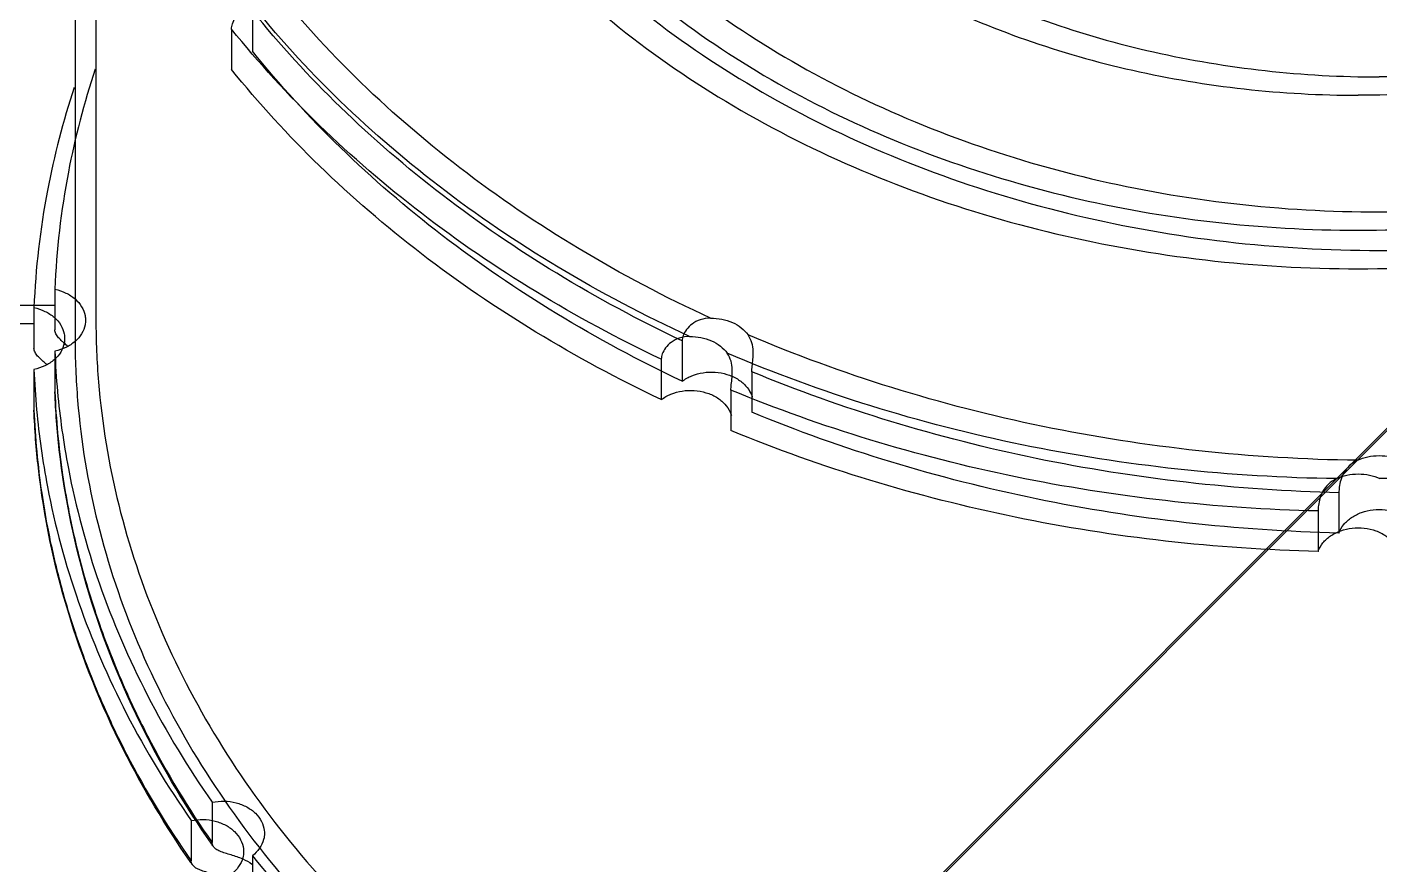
# Model space of a CAD drawing. Header units: inches. Extents: x 4821 to 127877, y 58012 to 433683.
# Drawn here: x 82924 to 83144.1, y 382988.7 to 383124.9 of the extents above; entities that cross this region are included whole.
import ezdxf

# ---------------------------------------------------------------- set-up
doc = ezdxf.new("R2010")
doc.units = ezdxf.units.IN
doc.header["$MEASUREMENT"] = 0
for name, color, linetype in [('A-FURN-FIXD', 10, 'Continuous'), ('A-WALL', 53, 'Continuous'), ('Cloums$0$A-COL-HAT', 8, 'Continuous'), ('EMG - ELEC - ID', 26, 'Continuous'), ('NECB-COLUM', 50, 'Continuous')]:
    doc.layers.add(name, color=color, linetype=linetype)

# ---------------------------------------------------------------- blocks, each defined once
blk = doc.blocks.new('COL BASEMT')
at = {"layer": 'Cloums$0$A-COL-HAT'}
h = blk.add_hatch(dxfattribs=at)
h.set_pattern_fill('ANSI31', color=256, scale=500)
h.set_pattern_definition([(45, (1452118.876, 42013.15), (-44.194174, 44.194174), [])])
h.paths.add_polyline_path([(1693546.85, 345625.99), (1693946.85, 345625.99), (1693950.94, 348875.93), (1693546.85, 348875.93)])
h.paths.add_polyline_path([(1688721.85, 335900.88), (1689121.55, 335900.88), (1689121.85, 337327.04), (1693949.19, 337326.96), (1693946.85, 345125.99), (1693546.85, 345125.99), (1693546.85, 337726.97), (1688721.85, 337727.04)])
h.paths.add_polyline_path([(1641271.85, 335200.88), (1640873.67, 335200.88), (1640871.85, 323973.06), (1689121.85, 323973.08), (1689121.4, 335200.88), (1688721.85, 335200.88), (1688721.85, 324373.08), (1641271.85, 324373.06)])
edge = h.paths.add_edge_path()
edge.add_line((1636446.85, 345125.99), (1636046.85, 345125.99))
edge.add_line((1636046.85, 345125.99), (1636049.02, 337698.91))
edge.add_arc((1626263.14, 338211.03), 9799.28, 305.315023, 357.004292, ccw=False)
edge.add_line((1631927.82, 330214.96), (1632171.53, 329896.4))
edge.add_arc((1626336.78, 338141.43), 10100.73, 305.285859, 355.375183)
edge.add_line((1636404.63, 337327), (1640874.01, 337327))
edge.add_line((1640874.01, 337327), (1640873.78, 335900.88))
edge.add_line((1640873.78, 335900.88), (1641271.85, 335900.88))
edge.add_line((1641271.85, 335900.88), (1641271.85, 337725.88))
edge.add_line((1641271.85, 337725.88), (1636446.85, 337725.88))
edge.add_line((1636446.85, 337725.88), (1636446.85, 345125.99))
h.paths.add_polyline_path([(1636046.85, 345625.99), (1636446.85, 345625.99), (1636446.85, 348875.93), (1636048.92, 348875.93)])
blk = doc.blocks.new('A$C0e128a0b')
at = {"layer": 'A-FURN-FIXD'}
for p, q in [((1166.28, 2390.32), (1171.49, 2390.32)), ((1166.28, 2390.32), (1171.49, 2390.32)), ((1150.7, 2314.58), (1155.91, 2314.58)), ((1150.7, 2314.58), (1155.91, 2314.58)), ((1146.71, 2305.59), (1151.92, 2305.59)), ((1146.71, 2305.59), (1151.92, 2305.59)), ((1104.13, 2250.14), (1109.34, 2250.14)), ((1104.13, 2250.14), (1109.34, 2250.14)), ((1213.1, 2250.14), (1218.31, 2250.14)), ((1213.1, 2250.14), (1218.31, 2250.14)), ((1206.19, 2244.95), (1211.4, 2244.95)), ((1206.19, 2244.95), (1211.4, 2244.95)), ((1072.97, 2229.96), (1144.04, 2229.96)), ((1072.97, 2229.96), (1144.04, 2229.96)), ((1140.05, 2224.66), (1145.26, 2224.66)), ((1140.05, 2224.66), (1145.26, 2224.66)), ((1142.15, 2224.66), (1142.15, 962.95)), ((1148.03, 2224.66), (1153.24, 2224.66)), ((1148.03, 2224.66), (1153.24, 2224.66)), ((1153.24, 2224.66), (1153.27, 2224.66)), ((1153.24, 2224.66), (1153.27, 2224.66))]:
    blk.add_line(p, q, dxfattribs=at)
for points, knots in [([(1165.39, 2558.7), (1166.22, 2558.52), (1172.32, 2557.08), (1183.56, 2553.31), (1198.47, 2545.59), (1212.51, 2535.51), (1225.45, 2523.23), (1237.09, 2508.94), (1247.27, 2492.88), (1255.81, 2475.3), (1262.6, 2456.46), (1267.52, 2436.68), (1270.5, 2416.26), (1271.17, 2402.43), (1271.17, 2395.51)], [0, 0, 0, 0, 2.505782, 18.560045, 34.893285, 51.585169, 68.688615, 86.227928, 104.199268, 122.572852, 141.296299, 160.298675, 179.494918, 198.790477, 198.790477, 198.790477, 198.790477]), ([(1165.39, 2558.7), (1166.22, 2558.52), (1172.32, 2557.08), (1183.56, 2553.31), (1198.47, 2545.59), (1212.51, 2535.51), (1225.45, 2523.23), (1237.09, 2508.94), (1247.27, 2492.88), (1255.81, 2475.3), (1262.6, 2456.46), (1267.52, 2436.68), (1270.5, 2416.26), (1271.17, 2402.43), (1271.17, 2395.51)], [0, 0, 0, 0, 2.505782, 18.560045, 34.893285, 51.585169, 68.688615, 86.227928, 104.199268, 122.572852, 141.296299, 160.298675, 179.494918, 198.790477, 198.790477, 198.790477, 198.790477]), ([(1033.34, 2263.07), (1038.41, 2263.07), (1048.64, 2264.07), (1063.57, 2268.54), (1077.81, 2275.85), (1091.03, 2285.84), (1102.94, 2298.26), (1113.28, 2312.84), (1121.84, 2329.24), (1128.41, 2347.1), (1132.88, 2366.03), (1135.14, 2385.61), (1135.14, 2405.4), (1132.88, 2424.98), (1128.41, 2443.91), (1121.84, 2461.77), (1113.28, 2478.17), (1102.94, 2492.75), (1091.03, 2505.17), (1077.81, 2515.16), (1063.57, 2522.48), (1048.64, 2526.94), (1038.41, 2527.94), (1033.34, 2527.94)], [0, 0, 0, 0, 15.079568, 30.320231, 45.864127, 61.819332, 78.250833, 95.177707, 112.575258, 130.380477, 148.499447, 166.815753, 185.199356, 203.515662, 221.634632, 239.439851, 256.837402, 273.764276, 290.195777, 306.150982, 321.694878, 336.935541, 352.015109, 352.015109, 352.015109, 352.015109]), ([(1033.34, 2263.07), (1038.41, 2263.07), (1048.64, 2264.07), (1063.57, 2268.54), (1077.81, 2275.85), (1091.03, 2285.84), (1102.94, 2298.26), (1113.28, 2312.84), (1121.84, 2329.24), (1128.41, 2347.1), (1132.88, 2366.03), (1135.14, 2385.61), (1135.14, 2405.4), (1132.88, 2424.98), (1128.41, 2443.91), (1121.84, 2461.77), (1113.28, 2478.17), (1102.94, 2492.75), (1091.03, 2505.17), (1077.81, 2515.16), (1063.57, 2522.48), (1048.64, 2526.94), (1038.41, 2527.94), (1033.34, 2527.94)], [0, 0, 0, 0, 15.079568, 30.320231, 45.864127, 61.819332, 78.250833, 95.177707, 112.575258, 130.380477, 148.499447, 166.815753, 185.199356, 203.515662, 221.634632, 239.439851, 256.837402, 273.764276, 290.195777, 306.150982, 321.694878, 336.935541, 352.015109, 352.015109, 352.015109, 352.015109]), ([(1033.34, 2269.53), (1038.17, 2269.53), (1047.89, 2270.49), (1062.1, 2274.73), (1075.65, 2281.69), (1088.22, 2291.19), (1099.55, 2303.01), (1109.38, 2316.87), (1117.52, 2332.47), (1123.78, 2349.47), (1128.03, 2367.47), (1130.17, 2386.09), (1130.17, 2404.92), (1128.03, 2423.54), (1123.78, 2441.55), (1117.52, 2458.54), (1109.38, 2474.14), (1099.55, 2488.01), (1088.22, 2499.82), (1075.65, 2509.32), (1062.1, 2516.28), (1047.89, 2520.53), (1038.17, 2521.48), (1033.34, 2521.48)], [0, 0, 0, 0, 14.343979, 28.841196, 43.626853, 58.803755, 74.433719, 90.534892, 107.083782, 124.020454, 141.255572, 158.678399, 176.165241, 193.588069, 210.823187, 227.759859, 244.308748, 260.409921, 276.039886, 291.216788, 306.002445, 320.499661, 334.84364, 334.84364, 334.84364, 334.84364]), ([(1039.31, 2498.51), (1041.09, 2498.34), (1046.65, 2497.54), (1055.87, 2494.92), (1066.53, 2489.72), (1076.51, 2482.59), (1085.59, 2473.7), (1093.6, 2463.23), (1100.37, 2451.4), (1105.79, 2438.44), (1109.73, 2424.62), (1112.13, 2410.21), (1112.67, 2400.42), (1112.67, 2395.51)], [0, 0, 0, 0, 5.315583, 16.652014, 28.19574, 40.023153, 52.183242, 64.695289, 77.54966, 90.710774, 104.121404, 117.707718, 131.38469, 131.38469, 131.38469, 131.38469]), ([(1145.93, 2476.92), (1148.5, 2470.88), (1153.07, 2458.4), (1158.07, 2438.91), (1161.2, 2418.78), (1162.02, 2405.14), (1162.11, 2398.3)], [0, 0, 0, 0, 18.489023, 37.24594, 56.197801, 75.255071, 75.255071, 75.255071, 75.255071]), ([(1145.93, 2476.92), (1148.5, 2470.88), (1153.07, 2458.4), (1158.07, 2438.91), (1161.2, 2418.78), (1162.02, 2405.14), (1162.11, 2398.3)], [0, 0, 0, 0, 18.489023, 37.24594, 56.197801, 75.255071, 75.255071, 75.255071, 75.255071]), ([(1171.49, 2390.32), (1171.1, 2390.45), (1170.34, 2390.9), (1169.42, 2391.92), (1168.77, 2393.24), (1168.44, 2394.73), (1168.44, 2396.28), (1168.77, 2397.78), (1169.42, 2399.09), (1170.34, 2400.12), (1171.1, 2400.56), (1171.49, 2400.7)], [0, 0, 0, 0, 1.227096, 2.524533, 3.894417, 5.317526, 6.760033, 8.183142, 9.553026, 10.850462, 12.077559, 12.077559, 12.077559, 12.077559]), ([(1171.49, 2390.32), (1171.1, 2390.45), (1170.34, 2390.9), (1169.42, 2391.92), (1168.77, 2393.24), (1168.44, 2394.73), (1168.44, 2396.28), (1168.77, 2397.78), (1169.42, 2399.09), (1170.34, 2400.12), (1171.1, 2400.56), (1171.49, 2400.7)], [0, 0, 0, 0, 1.227096, 2.524533, 3.894417, 5.317526, 6.760033, 8.183142, 9.553026, 10.850462, 12.077559, 12.077559, 12.077559, 12.077559]), ([(1162.11, 2392.71), (1161.91, 2393.14), (1161.6, 2394.05), (1161.45, 2395.51), (1161.6, 2396.96), (1161.91, 2397.88), (1162.11, 2398.3)], [0, 0, 0, 0, 1.323252, 2.681071, 4.038889, 5.36197, 5.36197, 5.36197, 5.36197]), ([(1162.11, 2392.71), (1161.91, 2393.14), (1161.6, 2394.05), (1161.45, 2395.51), (1161.6, 2396.96), (1161.91, 2397.88), (1162.11, 2398.3)], [0, 0, 0, 0, 1.323252, 2.681071, 4.038889, 5.36197, 5.36197, 5.36197, 5.36197]), ([(996.41, 2304.09), (997.71, 2303.19), (1002.37, 2300.21), (1010.82, 2296.09), (1021.96, 2292.92), (1033.34, 2291.85), (1044.72, 2292.92), (1055.87, 2296.09), (1066.53, 2301.3), (1076.51, 2308.42), (1085.59, 2317.31), (1093.6, 2327.78), (1100.37, 2339.62), (1105.79, 2352.58), (1109.73, 2366.4), (1112.13, 2380.8), (1112.67, 2390.6), (1112.67, 2395.51)], [0, 0, 0, 0, 4.593137, 16.136863, 27.473294, 38.700185, 49.927076, 61.263507, 72.807233, 84.634646, 96.794735, 109.306782, 122.161153, 135.322267, 148.732896, 162.319211, 175.996183, 175.996183, 175.996183, 175.996183]), ([(1144.04, 2229.96), (1146.7, 2229.96), (1154.71, 2230.29), (1168.01, 2232.49), (1183.56, 2237.7), (1198.47, 2245.42), (1212.51, 2255.5), (1225.45, 2267.78), (1237.09, 2282.07), (1247.27, 2298.13), (1255.81, 2315.72), (1262.6, 2334.55), (1267.52, 2354.33), (1270.5, 2374.76), (1271.17, 2388.58), (1271.17, 2395.51)], [0, 0, 0, 0, 7.913934, 23.79098, 39.845244, 56.178484, 72.870367, 89.973814, 107.513127, 125.484466, 143.85805, 162.581498, 181.583874, 200.780117, 220.075675, 220.075675, 220.075675, 220.075675]), ([(1144.04, 2229.96), (1146.7, 2229.96), (1154.71, 2230.29), (1168.01, 2232.49), (1183.56, 2237.7), (1198.47, 2245.42), (1212.51, 2255.5), (1225.45, 2267.78), (1237.09, 2282.07), (1247.27, 2298.13), (1255.81, 2315.72), (1262.6, 2334.55), (1267.52, 2354.33), (1270.5, 2374.76), (1271.17, 2388.58), (1271.17, 2395.51)], [0, 0, 0, 0, 7.913934, 23.79098, 39.845244, 56.178484, 72.870367, 89.973814, 107.513127, 125.484466, 143.85805, 162.581498, 181.583874, 200.780117, 220.075675, 220.075675, 220.075675, 220.075675]), ([(1162.11, 2392.71), (1162.02, 2385.87), (1161.2, 2372.23), (1158.07, 2352.1), (1153.07, 2332.61), (1148.5, 2320.13), (1145.93, 2314.09)], [0, 0, 0, 0, 19.067396, 38.012014, 56.766071, 75.255334, 75.255334, 75.255334, 75.255334]), ([(1162.11, 2392.71), (1162.02, 2385.87), (1161.2, 2372.23), (1158.07, 2352.1), (1153.07, 2332.61), (1148.5, 2320.13), (1145.93, 2314.09)], [0, 0, 0, 0, 19.067396, 38.012014, 56.766071, 75.255334, 75.255334, 75.255334, 75.255334]), ([(1162.11, 2392.71), (1162.29, 2392.32), (1162.74, 2391.63), (1163.66, 2390.93), (1164.62, 2390.54), (1165.5, 2390.36), (1166.04, 2390.32), (1166.28, 2390.32)], [0, 0, 0, 0, 1.202863, 2.304925, 3.320947, 4.227396, 4.939655, 4.939655, 4.939655, 4.939655]), ([(1162.11, 2392.71), (1162.29, 2392.32), (1162.74, 2391.63), (1163.66, 2390.93), (1164.62, 2390.54), (1165.5, 2390.36), (1166.04, 2390.32), (1166.28, 2390.32)], [0, 0, 0, 0, 1.202863, 2.304925, 3.320947, 4.227396, 4.939655, 4.939655, 4.939655, 4.939655]), ([(1166.28, 2390.32), (1166.13, 2383.74), (1165.24, 2370.62), (1162.17, 2351.27), (1157.41, 2332.49), (1153.11, 2320.43), (1150.7, 2314.58)], [0, 0, 0, 0, 18.334289, 36.564597, 54.6221, 72.441716, 72.441716, 72.441716, 72.441716]), ([(1166.28, 2390.32), (1166.13, 2383.74), (1165.24, 2370.62), (1162.17, 2351.27), (1157.41, 2332.49), (1153.11, 2320.43), (1150.7, 2314.58)], [0, 0, 0, 0, 18.334289, 36.564597, 54.6221, 72.441716, 72.441716, 72.441716, 72.441716]), ([(1171.49, 2390.32), (1171.34, 2383.74), (1170.45, 2370.62), (1167.38, 2351.26), (1162.62, 2332.49), (1158.32, 2320.43), (1155.91, 2314.58)], [0, 0, 0, 0, 18.335078, 36.569419, 54.627132, 72.441716, 72.441716, 72.441716, 72.441716]), ([(1171.49, 2390.32), (1171.34, 2383.74), (1170.45, 2370.62), (1167.38, 2351.26), (1162.62, 2332.49), (1158.32, 2320.43), (1155.91, 2314.58)], [0, 0, 0, 0, 18.335078, 36.569419, 54.627132, 72.441716, 72.441716, 72.441716, 72.441716]), ([(1148.3, 2314.75), (1148.21, 2314.75), (1147.76, 2314.75), (1146.93, 2314.64), (1146.24, 2314.31), (1145.93, 2314.09)], [0, 0, 0, 0, 0.265755, 1.34059, 2.453594, 2.453594, 2.453594, 2.453594]), ([(1148.3, 2314.75), (1148.21, 2314.75), (1147.76, 2314.75), (1146.93, 2314.64), (1146.24, 2314.31), (1145.93, 2314.09)], [0, 0, 0, 0, 0.265755, 1.34059, 2.453594, 2.453594, 2.453594, 2.453594]), ([(1150.7, 2314.58), (1150.46, 2314.58), (1149.91, 2314.63), (1149.11, 2314.72), (1148.55, 2314.75), (1148.3, 2314.75)], [0, 0, 0, 0, 0.713656, 1.627328, 2.384818, 2.384818, 2.384818, 2.384818]), ([(1150.7, 2314.58), (1150.46, 2314.58), (1149.91, 2314.63), (1149.11, 2314.72), (1148.55, 2314.75), (1148.3, 2314.75)], [0, 0, 0, 0, 0.713656, 1.627328, 2.384818, 2.384818, 2.384818, 2.384818]), ([(1151.92, 2305.59), (1151.63, 2305.96), (1151.15, 2306.83), (1150.75, 2308.3), (1150.69, 2309.85), (1150.96, 2311.36), (1151.55, 2312.72), (1152.42, 2313.81), (1153.29, 2314.39), (1153.83, 2314.59), (1153.98, 2314.63)], [0, 0, 0, 0, 1.356291, 2.772036, 4.214109, 5.643867, 7.02578, 8.337173, 9.576633, 10.025536, 10.025536, 10.025536, 10.025536]), ([(1151.92, 2305.59), (1151.63, 2305.96), (1151.15, 2306.83), (1150.75, 2308.3), (1150.69, 2309.85), (1150.96, 2311.36), (1151.55, 2312.72), (1152.42, 2313.81), (1153.29, 2314.39), (1153.83, 2314.59), (1153.98, 2314.63)], [0, 0, 0, 0, 1.356291, 2.772036, 4.214109, 5.643867, 7.02578, 8.337173, 9.576633, 10.025536, 10.025536, 10.025536, 10.025536]), ([(1143.78, 2309.25), (1143.77, 2309.74), (1143.86, 2310.71), (1144.28, 2312.07), (1144.96, 2313.24), (1145.59, 2313.85), (1145.93, 2314.09)], [0, 0, 0, 0, 1.356473, 2.686163, 3.961095, 5.167034, 5.167034, 5.167034, 5.167034]), ([(1143.78, 2309.25), (1143.77, 2309.74), (1143.86, 2310.71), (1144.28, 2312.07), (1144.96, 2313.24), (1145.59, 2313.85), (1145.93, 2314.09)], [0, 0, 0, 0, 1.356473, 2.686163, 3.961095, 5.167034, 5.167034, 5.167034, 5.167034]), ([(1143.78, 2309.25), (1141.1, 2303.43), (1135.21, 2292.23), (1124.76, 2276.8), (1112.94, 2263.14), (1104.14, 2255.26), (1099.58, 2251.7)], [0, 0, 0, 0, 18.059259, 35.702723, 52.923373, 69.727815, 69.727815, 69.727815, 69.727815]), ([(1143.78, 2309.25), (1141.1, 2303.43), (1135.21, 2292.23), (1124.76, 2276.8), (1112.94, 2263.14), (1104.14, 2255.26), (1099.58, 2251.7)], [0, 0, 0, 0, 18.059259, 35.702723, 52.923373, 69.727815, 69.727815, 69.727815, 69.727815]), ([(1143.78, 2309.25), (1143.79, 2308.8), (1143.91, 2307.94), (1144.46, 2306.86), (1145.2, 2306.13), (1145.96, 2305.71), (1146.48, 2305.59), (1146.71, 2305.59)], [0, 0, 0, 0, 1.254883, 2.365497, 3.348315, 4.207115, 4.890752, 4.890752, 4.890752, 4.890752]), ([(1143.78, 2309.25), (1143.79, 2308.8), (1143.91, 2307.94), (1144.46, 2306.86), (1145.2, 2306.13), (1145.96, 2305.71), (1146.48, 2305.59), (1146.71, 2305.59)], [0, 0, 0, 0, 1.254883, 2.365497, 3.348315, 4.207115, 4.890752, 4.890752, 4.890752, 4.890752]), ([(1146.71, 2305.59), (1144.07, 2300.04), (1138.32, 2289.33), (1128.22, 2274.53), (1116.88, 2261.34), (1108.48, 2253.65), (1104.13, 2250.14)], [0, 0, 0, 0, 17.338524, 34.309457, 50.896372, 67.103311, 67.103311, 67.103311, 67.103311]), ([(1146.71, 2305.59), (1144.07, 2300.04), (1138.32, 2289.33), (1128.22, 2274.53), (1116.88, 2261.34), (1108.48, 2253.65), (1104.13, 2250.14)], [0, 0, 0, 0, 17.338524, 34.309457, 50.896372, 67.103311, 67.103311, 67.103311, 67.103311]), ([(1151.92, 2305.59), (1149.28, 2300.04), (1143.53, 2289.33), (1133.44, 2274.53), (1122.09, 2261.34), (1113.7, 2253.65), (1109.34, 2250.14)], [0, 0, 0, 0, 17.332714, 34.302848, 50.891614, 67.10331, 67.10331, 67.10331, 67.10331]), ([(1151.92, 2305.59), (1149.28, 2300.04), (1143.53, 2289.33), (1133.44, 2274.53), (1122.09, 2261.34), (1113.7, 2253.65), (1109.34, 2250.14)], [0, 0, 0, 0, 17.332714, 34.302848, 50.891614, 67.10331, 67.10331, 67.10331, 67.10331]), ([(1213.1, 2250.14), (1217.45, 2253.65), (1225.84, 2261.34), (1237.19, 2274.53), (1247.28, 2289.33), (1253.04, 2300.04), (1255.67, 2305.59)], [0, 0, 0, 0, 16.211696, 32.800461, 49.770595, 67.10331, 67.10331, 67.10331, 67.10331]), ([(1213.1, 2250.14), (1217.45, 2253.65), (1225.84, 2261.34), (1237.19, 2274.53), (1247.28, 2289.33), (1253.04, 2300.04), (1255.67, 2305.59)], [0, 0, 0, 0, 16.211696, 32.800461, 49.770595, 67.10331, 67.10331, 67.10331, 67.10331]), ([(1104.13, 2250.14), (1103.9, 2250.14), (1103.38, 2250.27), (1102.58, 2250.64), (1101.67, 2251.1), (1100.68, 2251.53), (1099.95, 2251.68), (1099.58, 2251.7)], [0, 0, 0, 0, 0.687458, 1.568983, 2.584283, 3.668083, 4.758197, 4.758197, 4.758197, 4.758197]), ([(1104.13, 2250.14), (1103.9, 2250.14), (1103.38, 2250.27), (1102.58, 2250.64), (1101.67, 2251.1), (1100.68, 2251.53), (1099.95, 2251.68), (1099.58, 2251.7)], [0, 0, 0, 0, 0.687458, 1.568983, 2.584283, 3.668083, 4.758197, 4.758197, 4.758197, 4.758197]), ([(1206.19, 2244.95), (1206.09, 2245.46), (1206, 2246.5), (1206.21, 2248.03), (1206.74, 2249.42), (1207.56, 2250.57), (1208.61, 2251.37), (1209.54, 2251.67), (1210.07, 2251.7), (1210.19, 2251.7)], [0, 0, 0, 0, 1.439328, 2.874993, 4.268638, 5.594416, 6.846374, 8.043551, 8.408029, 8.408029, 8.408029, 8.408029]), ([(1206.19, 2244.95), (1206.09, 2245.46), (1206, 2246.5), (1206.21, 2248.03), (1206.74, 2249.42), (1207.56, 2250.57), (1208.61, 2251.37), (1209.54, 2251.67), (1210.07, 2251.7), (1210.19, 2251.7)], [0, 0, 0, 0, 1.439328, 2.874993, 4.268638, 5.594416, 6.846374, 8.043551, 8.408029, 8.408029, 8.408029, 8.408029]), ([(1210.19, 2251.7), (1210.46, 2251.7), (1211.15, 2251.61), (1212.19, 2251.11), (1212.82, 2250.5), (1213.1, 2250.14)], [0, 0, 0, 0, 0.822167, 2.037052, 3.316227, 3.316227, 3.316227, 3.316227]), ([(1210.19, 2251.7), (1210.46, 2251.7), (1211.15, 2251.61), (1212.19, 2251.11), (1212.82, 2250.5), (1213.1, 2250.14)], [0, 0, 0, 0, 0.822167, 2.037052, 3.316227, 3.316227, 3.316227, 3.316227]), ([(1213.51, 2248.9), (1213.41, 2248.66), (1213.23, 2248.16), (1212.99, 2247.39), (1212.77, 2246.65), (1212.54, 2245.99), (1212.28, 2245.46), (1212.04, 2245.2), (1211.92, 2245.12)], [0, 0, 0, 0, 0.735089, 1.494611, 2.236965, 2.903417, 3.458589, 3.894273, 3.894273, 3.894273, 3.894273]), ([(1213.51, 2248.9), (1213.41, 2248.66), (1213.23, 2248.16), (1212.99, 2247.39), (1212.77, 2246.65), (1212.54, 2245.99), (1212.28, 2245.46), (1212.04, 2245.2), (1211.92, 2245.12)], [0, 0, 0, 0, 0.735089, 1.494611, 2.236965, 2.903417, 3.458589, 3.894273, 3.894273, 3.894273, 3.894273]), ([(1153.24, 2225), (1156.56, 2225.3), (1164.94, 2226.49), (1178.19, 2230.07), (1192.66, 2236.33), (1201.78, 2241.86), (1206.19, 2244.95)], [0, 0, 0, 0, 9.909707, 25.098314, 40.49596, 56.175047, 56.175047, 56.175047, 56.175047]), ([(1153.24, 2225), (1156.56, 2225.3), (1164.94, 2226.49), (1178.19, 2230.07), (1192.66, 2236.33), (1201.78, 2241.86), (1206.19, 2244.95)], [0, 0, 0, 0, 9.909707, 25.098314, 40.49596, 56.175047, 56.175047, 56.175047, 56.175047]), ([(1211.48, 2244.81), (1206.86, 2241.61), (1196.48, 2235.39), (1179.45, 2228.53), (1164.53, 2225.43), (1155.78, 2224.76), (1153.27, 2224.66)], [0, 0, 0, 0, 16.365258, 35.253693, 53.869183, 61.31075, 61.31075, 61.31075, 61.31075]), ([(1211.48, 2244.81), (1206.86, 2241.61), (1196.48, 2235.39), (1179.45, 2228.53), (1164.53, 2225.43), (1155.78, 2224.76), (1153.27, 2224.66)], [0, 0, 0, 0, 16.365258, 35.253693, 53.869183, 61.31075, 61.31075, 61.31075, 61.31075]), ([(1191.89, 2233.85), (1193.83, 2234.72), (1200.55, 2237.95), (1206.99, 2241.86), (1211.4, 2244.95)], [0, 0, 0, 0, 6.244562, 21.925278, 21.925278, 21.925278, 21.925278]), ([(1191.89, 2233.85), (1193.83, 2234.72), (1200.55, 2237.95), (1206.99, 2241.86), (1211.4, 2244.95)], [0, 0, 0, 0, 6.244562, 21.925278, 21.925278, 21.925278, 21.925278]), ([(1211.92, 2245.12), (1211.9, 2245.11), (1211.75, 2245.01), (1211.56, 2244.95), (1211.4, 2244.95)], [0, 0, 0, 0, 0.0468147, 0.5350935, 0.5350935, 0.5350935, 0.5350935]), ([(1211.92, 2245.12), (1211.9, 2245.11), (1211.75, 2245.01), (1211.56, 2244.95), (1211.4, 2244.95)], [0, 0, 0, 0, 0.0468147, 0.5350935, 0.5350935, 0.5350935, 0.5350935]), ([(1181.32, 2229.76), (1181.96, 2229.97), (1185.53, 2231.18), (1189.05, 2232.58), (1191.89, 2233.85)], [0, 0, 0, 0, 1.978987, 11.141243, 11.141243, 11.141243, 11.141243]), ([(1181.32, 2229.76), (1181.96, 2229.97), (1185.53, 2231.18), (1189.05, 2232.58), (1191.89, 2233.85)], [0, 0, 0, 0, 1.978987, 11.141243, 11.141243, 11.141243, 11.141243]), ([(1111.67, 2229.86), (1116.02, 2228.42), (1125.39, 2225.97), (1134.99, 2224.86), (1140.05, 2224.66)], [0, 0, 0, 0, 13.525746, 28.591103, 28.591103, 28.591103, 28.591103]), ([(1111.67, 2229.86), (1116.02, 2228.42), (1125.39, 2225.97), (1134.99, 2224.86), (1140.05, 2224.66)], [0, 0, 0, 0, 13.525746, 28.591103, 28.591103, 28.591103, 28.591103]), ([(1140.05, 2224.66), (1140.16, 2225.15), (1140.47, 2226.09), (1141.24, 2227.29), (1142.25, 2228.17), (1143.23, 2228.56), (1143.84, 2228.62), (1144.04, 2228.62)], [0, 0, 0, 0, 1.403584, 2.744083, 4.009755, 5.214828, 5.807921, 5.807921, 5.807921, 5.807921]), ([(1140.05, 2224.66), (1140.16, 2225.15), (1140.47, 2226.09), (1141.24, 2227.29), (1142.25, 2228.17), (1143.23, 2228.56), (1143.84, 2228.62), (1144.04, 2228.62)], [0, 0, 0, 0, 1.403584, 2.744083, 4.009755, 5.214828, 5.807921, 5.807921, 5.807921, 5.807921]), ([(1144.04, 2228.62), (1144.24, 2228.62), (1144.85, 2228.56), (1145.83, 2228.17), (1146.84, 2227.29), (1147.61, 2226.09), (1147.92, 2225.15), (1148.03, 2224.66)], [0, 0, 0, 0, 0.593093, 1.798166, 3.063838, 4.404337, 5.807921, 5.807921, 5.807921, 5.807921]), ([(1144.04, 2228.62), (1144.24, 2228.62), (1144.85, 2228.56), (1145.83, 2228.17), (1146.84, 2227.29), (1147.61, 2226.09), (1147.92, 2225.15), (1148.03, 2224.66)], [0, 0, 0, 0, 0.593093, 1.798166, 3.063838, 4.404337, 5.807921, 5.807921, 5.807921, 5.807921]), ([(1163.99, 2225.66), (1165.45, 2225.88), (1169.11, 2226.49), (1172.73, 2227.31), (1174.89, 2227.87)], [0, 0, 0, 0, 4.380991, 10.997728, 10.997728, 10.997728, 10.997728]), ([(1146.91, 2225.76), (1146.87, 2225.71), (1146.67, 2225.49), (1146.32, 2225.14), (1145.83, 2224.77), (1145.45, 2224.66), (1145.26, 2224.66)], [0, 0, 0, 0, 0.185506, 0.839811, 1.426499, 1.968691, 1.968691, 1.968691, 1.968691]), ([(1146.91, 2225.76), (1146.87, 2225.71), (1146.67, 2225.49), (1146.32, 2225.14), (1145.83, 2224.77), (1145.45, 2224.66), (1145.26, 2224.66)], [0, 0, 0, 0, 0.185506, 0.839811, 1.426499, 1.968691, 1.968691, 1.968691, 1.968691]), ([(1147.39, 2226.32), (1147.36, 2226.28), (1147.2, 2226.09), (1147.04, 2225.9), (1146.91, 2225.76)], [0, 0, 0, 0, 0.1622887, 0.7097646, 0.7097646, 0.7097646, 0.7097646]), ([(1147.39, 2226.32), (1147.36, 2226.28), (1147.2, 2226.09), (1147.04, 2225.9), (1146.91, 2225.76)], [0, 0, 0, 0, 0.1622887, 0.7097646, 0.7097646, 0.7097646, 0.7097646])]:
    blk.add_open_spline(points, degree=3, knots=knots, dxfattribs=at)
for points in [[(1213.51, 2248.9), (1213.69, 2249.32), (1213.91, 2249.72), (1214.18, 2250.08)], [(1213.51, 2248.9), (1213.69, 2249.32), (1213.91, 2249.72), (1214.18, 2250.08)], [(1211.92, 2245.12), (1211.77, 2245.01), (1211.62, 2244.91), (1211.48, 2244.81)], [(1211.92, 2245.12), (1211.77, 2245.01), (1211.62, 2244.91), (1211.48, 2244.81)], [(1174.89, 2227.87), (1177.05, 2228.43), (1179.2, 2229.06), (1181.32, 2229.76)], [(1153.24, 2224.66), (1156.83, 2224.8), (1160.43, 2225.14), (1163.99, 2225.66)], [(1153.24, 2224.66), (1156.83, 2224.8), (1160.43, 2225.14), (1163.99, 2225.66)], [(1148.03, 2224.66), (1149.77, 2224.73), (1151.5, 2224.84), (1153.24, 2225)], [(1148.03, 2224.66), (1149.77, 2224.73), (1151.5, 2224.84), (1153.24, 2225)]]:
    blk.add_open_spline(points, degree=3, dxfattribs=at)

msp = doc.modelspace()

# ---------------------------------------------------------------- hatches: boundary and pattern name
at = {"layer": 'A-WALL'}
h = msp.add_hatch(dxfattribs=at)
h.set_pattern_fill('ANSI36', color=3, scale=250)
h.set_pattern_definition([(45, (-1206225.3, -363005.7), (420.9495, 1543.4815), [1984.375, -396.875, 0, -396.875])])
h.paths.add_polyline_path([(86321.51, 396060.39), (78773.72, 396060.36), (78773.72, 379510.37), (86321.51, 379510.37)])
h.paths.add_polyline_path([(35926.89, 396110.37), (28823.73, 396110.37), (28823.73, 387310.43), (35926.89, 387310.43)])
h = msp.add_hatch(dxfattribs=at)
h.set_pattern_fill('ANSI36', color=3, scale=250)
h.set_pattern_definition([(45, (-1206228.7, -363008.7), (420.9495, 1543.4815), [1984.375, -396.875, 0, -396.875])])
h.paths.add_polyline_path([(86318.11, 396057.41), (78770.32, 396057.38), (78770.32, 379507.39), (86318.11, 379507.39)])
h.paths.add_polyline_path([(35923.49, 396107.39), (28820.33, 396107.39), (28820.33, 387307.45), (35923.49, 387307.44)])

# ---------------------------------------------------------------- block references
at = {"layer": 'EMG - ELEC - ID', "xscale": 1.260932877019967, "yscale": 1.260932877019967, "zscale": 1.260932877019967, "rotation": 270.0008681710996}
for p in [(80123.35, 384519.79), (80119.95, 384516.81)]:
    msp.add_blockref('A$C0e128a0b', p, dxfattribs=at)
at = {"layer": 'NECB-COLUM'}
for p in [(-1607623.13, 42184.44), (-1607626.53, 42181.46)]:
    msp.add_blockref('COL BASEMT', p, dxfattribs=at)

doc.saveas('drawing.dxf')
